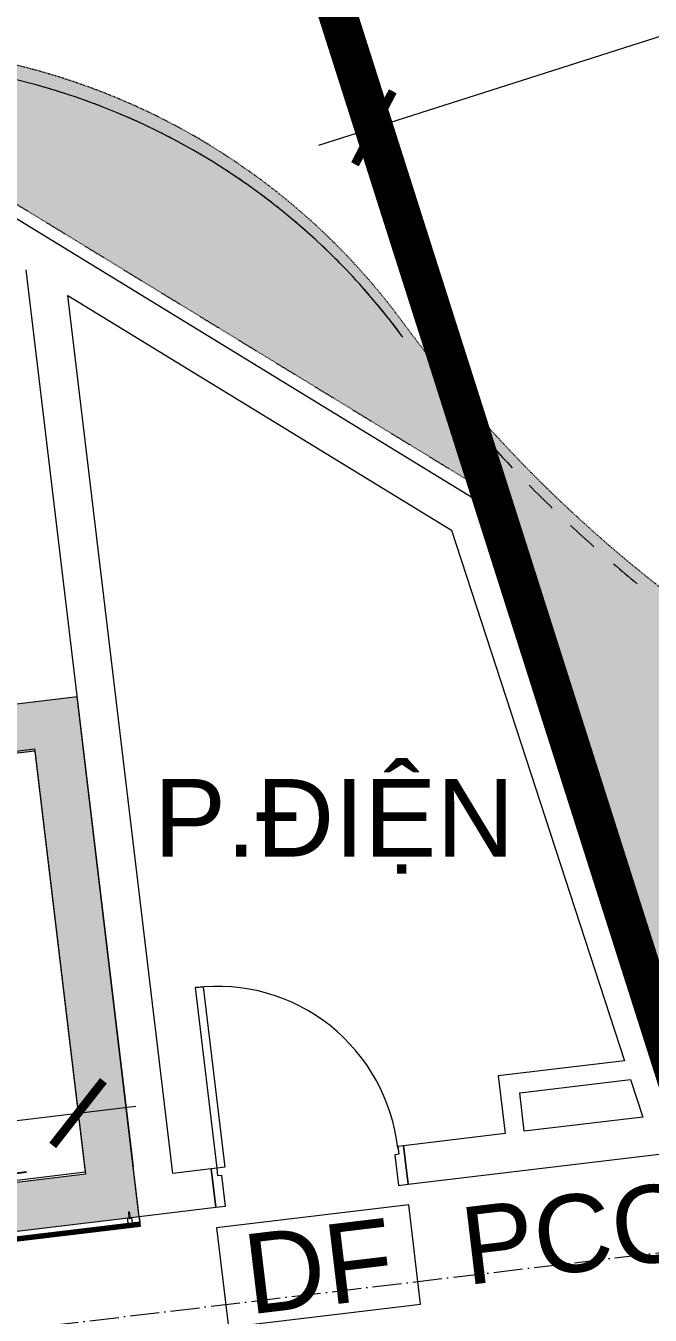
# Model space of a CAD drawing. Header units: millimetres. Extents: x -55734 to 116976, y -16290 to 119094.
# Drawn here: x 71294 to 74519, y 30909 to 37563 of the extents above; entities that cross this region are included whole.
import ezdxf
from ezdxf.enums import TextEntityAlignment as Align
from ezdxf.xclip import XClip

# ---------------------------------------------------------------- set-up
doc = ezdxf.new("R2010")
doc.units = ezdxf.units.MM
doc.header["$XCLIPFRAME"] = 0
for name, pattern in [('gf$0$Dash', [6, 3, -3]), ('Grid Line', [4.2, 3, -0.6, 0, -0.6]), ('HIDDEN2', [4.7624999999999975, 3.174999999999999, -1.587499999999999])]:
    doc.linetypes.add(name, pattern=pattern)
doc.layers.get('Defpoints').update_dxf_attribs({"color": 230})
for name, color, linetype, lineweight in [('@ color hatch', 7, 'Continuous', 13), ('A-FLOR-PATT', 8, 'Continuous', 9), ('CHU', 181, 'Continuous', 5), ('Core - tb$0$A.Wall', 2, 'Continuous', 25), ('CUA', 31, 'Continuous', 9), ('DIM', 1, 'Continuous', 5), ('GRA', 211, 'Continuous', 9), ('HATCH', 9, 'Continuous', 9), ('LAT-GACH', 140, 'Continuous', 13), ('NET THAY 2', 55, 'Continuous', 5), ('NET-CAT', 3, 'Continuous', 15), ('NET-THAY', 2, 'Continuous', 9), ('TRUC', 225, 'Continuous', 5), ('Y-GHI CHU PCCC$0$Z-CT1-GHI CHU TT$0$KI-HIEU', 6, 'Continuous', 13)]:
    doc.layers.add(name, color=color, linetype=linetype, lineweight=lineweight)
doc.layers.add('CGXD', color=5, linetype='HIDDEN2')
doc.layers.add('Core - tb$0$CT3 MBT 11-31$0$Nqh-ME-01', color=8, linetype='Continuous')
doc.styles.add('Arial_3', font='arial_1.ttf', dxfattribs={"height": 400})
doc.styles.add('TA1', font='arial_1.ttf')
doc.styles.add('Y-GHI CHU PCCC$0$Arial', font='arial_1.ttf')
doc.dimstyles.new('D_200_KTx2', dxfattribs={"dimtxt": 400, "dimasz": 300, "dimexe": 300, "dimexo": 300, "dimgap": 160, "dimtad": 1, "dimdec": 0, "dimzin": 9, "dimtxsty": 'TA1', "dimblk": 'ARCHTICK', "dimcen": 1, "dimdle": 300, "dimclrd": 256, "dimclre": 256, "dimclrt": 7, "dimadec": 0, "dimazin": 0, "dimtfac": 1, "dimtdec": 0, "dimtix": 1, "dimtmove": 1, "dimatfit": 3, "dimldrblk": 'ARCHTICK', "dimfxl": 1, "dimtolj": 1, "dimtzin": 0, "dimlwd": -1, "dimlwe": -1, "dimarcsym": 0})
pattern_1 = [(0, (418126.4419776538, 155406.2986128015), (75, 75), [37.5, -112.5]), (90, (418145.1919776538, 155387.5486128015), (-74.99999999999999, 75), [37.5, -112.5])]

# ---------------------------------------------------------------- blocks, each defined once
blk = doc.blocks.new('CUA 1 CANH MO - 2 - Type 1000-1152411-MẶT BẰNG TẦNG 1')
at = {"layer": 'CUA'}
for p, q in [((-367.5493444547588, 1040.254532524624), (-327.5493444547587, 1040.254532524624)), ((-367.5493444547604, 102.2545325246244), (-367.5493444547588, 1040.254532524624)), ((-327.5493444547587, 1040.254532524624), (-327.5493444547604, 102.2545325246243)), ((-327.5493444547604, 102.2545325246243), (-367.5493444547604, 102.2545325246244))]:
    blk.add_line(p, q, dxfattribs=at)
at = {"layer": 'CUA', "lineweight": 5}
for p, q in [((-368.5493444547591, 102.2545325236374), (-398.5493444547624, 102.2545325236376)), ((-398.5493444547624, 102.2545325236376), (-398.5493444547614, -97.74546747635969)), ((-368.5493444547594, 61.25453252363736), (-368.5493444547591, 102.2545325236374)), ((601.4506555452392, 102.254532523631), (571.4506555452404, 102.2545325236312)), ((571.4506555452404, 102.2545325236312), (571.4506555452401, 61.25453252363121)), ((601.4506555452381, -97.74546747636622), (601.4506555452392, 102.254532523631)), ((-348.5493444547597, 61.25453252363722), (-368.5493444547594, 61.25453252363736)), ((-348.5493444547608, -97.74546747635999), (-348.5493444547597, 61.25453252363722)), ((571.4506555452401, 61.25453252363121), (551.4506555452402, 61.25453252363134)), ((551.4506555452402, 61.25453252363134), (551.4506555452392, -97.74546747636589)), ((-398.5493444547614, -97.74546747635968), (-348.5493444547608, -97.74546747635999)), ((551.4506555452392, -97.7454674763659), (601.4506555452381, -97.74546747636622))]:
    blk.add_line(p, q, dxfattribs=at)
blk.add_arc((-367.5493444547607, 102.2545325246248), 937.9999999999995, 359.4999999999998, 89.99999999999993, dxfattribs=at)
blk = doc.blocks.new('Core - tb$0$CT3 MBT 11-31$0$tm')
at = {"layer": 'Core - tb$0$CT3 MBT 11-31$0$Nqh-ME-01'}
for p, q in [((-130.0000000000018, -1884.501825770196), (-130.0001636366378, -114.9995883382508)), ((-129.9999999995362, -459.0012257702838), (-129.9999999995362, -150.0733999997028)), ((-269.9999999999982, -1750.51420073567), (-270.0000000000018, -281.4443999999785)), ((-129.9999999995362, -468.678033770826), (-130.0000000000018, -378.0671167697947)), ((853.9999999999982, -537.5017757702808), (854.0000000000018, -1662.502275770363)), ((853.9999999999982, -537.5017757702808), (891.5000000004638, -537.5017757702808)), ((891.5000000004638, -537.5017757702808), (891.5000000000018, -1662.502275770363)), ((939.0000000004638, -537.5017757702808), (939.0000000004675, -1662.502275771294)), ((939.0000000004638, -537.5017757702808), (976.4999999999982, -537.5017757702808)), ((976.4999999999982, -537.5017757702808), (976.5000000000018, -1662.502275770363)), ((-1085.000000000002, -1125.002025770787), (1073.245266988406, -1125.002025769856)), ((854.0000000000018, -1662.502275770363), (891.5000000000018, -1662.502275770363)), ((939.0000000004675, -1662.502275771294), (976.5000000000018, -1662.502275770363)), ((-264.6149432030525, -2018.535669983197), (-728.3645859956723, -1777.122870393861)), ((-129.9999999995362, -1817.929318770599), (-129.9999999999982, -1730.59358577041)), ((-130, -2125.002025770787), (-129.9999999990669, -1730.653425770644)), ((-500.0000579999778, -1981.283436586913), (-500.0000580009091, -1809.746850323696)), ((-855.405599999709, -1896.002025770787), (-951.744711672889, -1896.002025770787)), ((-895.5029750000704, -1896.002025770787), (-818.2873750003073, -1896.002025769856)), ((-347.8310000002402, -1896.002025770787), (-661.9596220506373, -1896.002025770787)), ((-292.1093999994937, -1896.002025770787), (-144.2578000007215, -1896.002025770787)), ((-204.4970249994676, -1896.002025770787), (-281.7126250006277, -1896.002025769856)), ((957.4999999999982, -2055.230865471829), (957.4999999999982, -2125.002025770787))]:
    blk.add_line(p, q, dxfattribs=at)
for points in [[(-260, -114.9997999999323), (-259.9999999995362, -390.0020257707874)], [(-1.818989403545856e-12, -390.0020257707874), (0, -114.9997999999323)], [(900, -114.9997999999323), (800.0000000004657, -114.9997999999323)], [(799.9999999999982, -494.0020257707874), (800.0000000004657, -114.9997999999323)], [(845, -114.999799999001), (844.9999999999982, -2055.230865471829)], [(900, -114.9997999999323), (899.9999999999982, -2055.230865471829)], [(929.9999999999982, -2055.230865471829), (930, -114.9997999999323)], [(930, -114.9997999999323), (985, -114.9997999999323)], [(984.9999999999982, -2055.230865471829), (985, -114.9997999999323)], [(-259.9999999995362, -390.0020257707874), (-229.9999999990705, -390.0020257707874)], [(-30.00000000000182, -390.0020257707874), (-229.9999999990705, -390.0020257707874)], [(-167.5000000000018, -393.0020257707874), (-92.50000000000182, -393.0020257707874)], [(-167.5000000000018, -399.0616725709478), (-167.5000000000018, -393.0020257707874)], [(-92.50000000000182, -399.0616725709478), (-92.50000000000182, -393.0020257707874)], [(-30.00000000000182, -390.0020257707874), (-1.818989403545856e-12, -390.0020257707874)], [(-166.561422000641, -400.0597843703072), (-134.9385776994768, -402.0058055713962)], [(-135.0000000000018, -426.0020257707874), (-134.9999999995362, -455.0020257707874)], [(-134.9999999995362, -455.0020257707874), (-124.9999999995362, -455.0020257707874)], [(-134.0000000000018, -424.2699747698571), (-134.0000000000018, -403.0039177702929)], [(-125.9999999995362, -424.0020257707874), (-126.0000000000018, -403.0039177702929)], [(-125.0614223000612, -402.0058055704649), (-93.438578000294, -400.0597843703072)], [(-125.0000000000018, -425.7340767707865), (-124.9999999995362, -455.0020257707874)], [(-970.0000000000018, -494.0020257707874), (799.9999999999982, -494.0020257707874)], [(-969.9999999999982, -1706.002025770787), (-970.0000000000018, -494.0020257707874)], [(-939.9999999999982, -1675.002025769856), (-940.0000000000018, -525.0020257707874)], [(-940.0000000000018, -525.0020257707874), (760.0000000004638, -525.0020257707874)], [(-310.0000000000018, -525.0020257707874), (-230.0000000000018, -525.0020257707874)], [(-309.9999999999982, -845.0020257707874), (-310.0000000000018, -525.0020257707874)], [(-230.0000000000018, -525.0020257707874), (-229.9999999999982, -845.0020257707874)], [(760.0000000000018, -675.0020257698561), (760.0000000004638, -525.0020257707874)], [(845.0000000000018, -675.0020257707874), (760.0000000000018, -675.0020257698561)], [(-229.9999999999982, -845.0020257707874), (-309.9999999999982, -845.0020257707874)], [(-230.0000000000018, -1355.002025770787), (-310.0000000000018, -1355.002025770787)], [(-310.0000000000018, -1355.002025770787), (-309.9999999999982, -1675.002025770787)], [(-229.9999999999982, -1675.002025770787), (-230.0000000000018, -1355.002025770787)], [(845.0000000000018, -1525.002025770787), (760.0000000000018, -1525.002025770787)], [(760.0000000000018, -1525.002025770787), (760.0000000000018, -1675.002025770787)], [(800.0000000004675, -1706.002025770787), (-969.9999999999982, -1706.002025770787)], [(760.0000000000018, -1675.002025770787), (-939.9999999999982, -1675.002025769856)], [(-309.9999999999982, -1675.002025770787), (-229.9999999999982, -1675.002025770787)], [(800.0000000004675, -1706.002025770787), (799.9999999999982, -2055.230865471829)], [(-800.0000000000018, -2006.002025770787), (-799.9999999999982, -1786.002025770787)], [(-799.9999999999982, -1786.002025770787), (-300.0000000000018, -1786.002025770787)], [(-622.990127076393, -1785.754855033774), (-660.8535140668992, -1858.489708422516)], [(-339.1467382004503, -1933.514359528963), (-622.990127076393, -1785.754855033774)], [(-300.0000000000018, -1786.002025770787), (-300.0000000000018, -2006.002025770787)], [(-173.5802440000716, -1799.027982470412), (-135.6697565000522, -1795.976068771277)], [(-137.9399999994803, -1777.40202577116), (-137.9399999994766, -1745.002025770787)], [(-137.9399999994766, -1745.002025770787), (-122.0600000000541, -1745.002025770787)], [(-136.9399999999459, -1778.402025770229), (-135.7500000000018, -1778.402025770229)], [(-134.7499999995362, -1794.979293770921), (-134.7500000000018, -1779.402025770229)], [(-125.2500000000018, -1794.979293770921), (-125.2500000000018, -1779.402025770229)], [(-86.41975599946636, -1799.027982470412), (-124.3302434999514, -1795.976068770346)], [(-124.2500000000018, -1778.402025770229), (-123.059999999592, -1778.40202577116)], [(-122.059999999592, -1777.40202577116), (-122.0600000000541, -1745.002025770787)], [(-963.0000000000018, -2125.002025770787), (-963.0000000000018, -1816.002025770787)], [(-963.0000000000018, -1816.002025770787), (-888.0000000000018, -1816.002025770787)], [(-888.0000000000018, -2125.002025770787), (-888.0000000000018, -1816.002025770787)], [(-885.0000000000018, -1888.002025770787), (-885.0000000000018, -1852.502025770787)], [(-881.8000000007469, -1852.502025769856), (-885.0000000000018, -1852.502025770787)], [(-881.8000000007469, -1852.502025769856), (-881.8000000007469, -1887.80202576967)], [(-660.8535140668992, -1858.489708422516), (-377.0099279340375, -2006.249245927502)], [(-218.2000000001881, -1852.502025770787), (-218.2000000001881, -1887.802025770601)], [(-218.2000000001881, -1852.502025770787), (-215.0000000000018, -1852.502025770787)], [(-215.0000000000018, -1888.002025770787), (-215.0000000000018, -1852.502025770787)], [(-212, -2097.002025770787), (-212.0000000000018, -1820.002025769856)], [(-212.0000000000018, -1820.002025769856), (-149.0000000000018, -1820.002025770787)], [(-206, -2097.002025770787), (-206.0000000000018, -1820.002025770787)], [(-200.0000000000018, -1810.002025770787), (-60.00000000000182, -1810.002025769856)], [(-200.0000000000018, -1820.002025770787), (-200.0000000000018, -1810.002025770787)], [(-174.4999999990705, -1807.002025770787), (-174.5000000000018, -1800.024757770654)], [(-174.4999999990705, -1807.002025770787), (-85.50000000000182, -1807.002025770787)], [(-148.9999999995343, -2097.002025770787), (-149.0000000000018, -1820.002025770787)], [(-149.0000000000018, -1853.002025770787), (-90.14659999963078, -1853.002025770787)], [(-109.1991874473188, -1820.002025770787), (-36.45300418464649, -1820.002025770787)], [(-109.1991874473188, -1820.002025770787), (50.72693640179932, -2097.002025770787)], [(-85.50000000000182, -1807.002025770787), (-85.50000000000182, -1800.024757770654)], [(-60.00000000000182, -1820.002025770787), (-60.00000000000182, -1810.002025769856)], [(-43.38120418414655, -1820.002025770787), (116.5446878662333, -2097.002025770787)], [(-36.45300418464649, -1820.002025770787), (123.4728878671303, -2097.002025770787)], [(-885.0000000000018, -1939.502025769856), (-885.0000000000018, -1904.002025770787)], [(-882.0000000000018, -1891.002025770787), (-831.2000000001881, -1891.002025770787)], [(-882.0000000000018, -1901.002025770787), (-831.2000000001881, -1901.002025770787)], [(-881.8000000007469, -1887.80202576967), (-831.1999999997224, -1887.802025770601)], [(-831.2000000001881, -1904.202025770974), (-881.7999999998156, -1904.202025770974)], [(-881.7999999998156, -1904.202025770974), (-881.8000000002812, -1939.502025770787)], [(-828.2000000001881, -1898.002025770787), (-828.2000000001881, -1894.002025769856)], [(-825.0000000000018, -1894.002025770787), (-825.0000000000018, -1898.002025770787)], [(-275.0000000000018, -1894.002025770787), (-275.0000000000018, -1898.002025770787)], [(-271.7999999998156, -1898.002025770787), (-271.7999999998156, -1894.002025770787)], [(-218.2000000001881, -1887.802025770601), (-268.7999999998156, -1887.802025770601)], [(-218.0000000000018, -1891.002025770787), (-268.8000000002812, -1891.002025770787)], [(-218.0000000000018, -1901.002025770787), (-268.7999999998156, -1901.002025770787)], [(-268.7999999998156, -1904.202025770042), (-218.2000000001881, -1904.202025770042)], [(-218.2000000001881, -1904.202025770042), (-218.2000000001881, -1939.502025769856)], [(-215.0000000000018, -1939.502025770787), (-215.0000000000018, -1904.002025770787)], [(-881.8000000002812, -1939.502025770787), (-885.0000000000018, -1939.502025769856)], [(-377.0099279340375, -2006.249245927502), (-339.1467382004503, -1933.514359528963)], [(-218.2000000001881, -1939.502025769856), (-215.0000000000018, -1939.502025770787)], [(-300.0000000000018, -2006.002025770787), (-800.0000000000018, -2006.002025770787)], [(-222, -2125.002025770787), (-222.0000000000018, -2032.002025770787)], [(-222.0000000000018, -2032.002025770787), (-212.0000000000018, -2032.002025770787)], [(13.19914560671714, -2032.002025770787), (-149.0000000000018, -2032.002025770787)], [(143.0060671083611, -2032.002025770787), (85.94515146454614, -2032.002025770787)], [(143.0060671092942, -2125.002025770787), (143.0060671083611, -2032.002025770787)], [(899.9999999999982, -2055.230865471829), (799.9999999999982, -2055.230865471829)], [(929.9999999999982, -2055.230865471829), (984.9999999999982, -2055.230865471829)], [(-148.9999999995343, -2097.002025770787), (-212, -2097.002025770787)], [(50.72693640179932, -2097.002025770787), (123.4728878671303, -2097.002025770787)]]:
    blk.add_lwpolyline(points, dxfattribs=at)
for points in [[(-167.5000000000018, -399.0616725709478, 0.39632451), (-166.561422000641, -400.0597843703072)], [(-93.438578000294, -400.0597843703072, 0.39632451), (-92.50000000000182, -399.0616725709478)], [(-134.5000000000018, -425.1360007699768, 0.26794919), (-135.0000000000018, -426.0020257707874)], [(-134.0000000000018, -403.0039177702929, 0.39632451), (-134.9385776994768, -402.0058055713962)], [(-134.5000000000018, -425.1360007699768, 0.26794919), (-134.0000000000018, -424.2699747698571)], [(-125.0614223000612, -402.0058055704649, 0.39632451), (-126.0000000000018, -403.0039177702929)], [(-125.9999999995362, -424.0020257707874, 0.26794919), (-125.5000000000018, -424.8680507697354)], [(-125.0000000000018, -425.7340767707865, 0.26794919), (-125.5000000000018, -424.8680507697354)], [(-137.9399999994803, -1777.40202577116, 0.41421356), (-136.9399999999459, -1778.402025770229)], [(-134.7500000000018, -1779.402025770229, 0.41421356), (-135.7500000000018, -1778.402025770229)], [(-135.6697565000522, -1795.976068771277, 0.39087647), (-134.7499999995362, -1794.979293770921)], [(-124.2500000000018, -1778.402025770229, 0.41421356), (-125.2500000000018, -1779.402025770229)], [(-125.2500000000018, -1794.979293770921, 0.39087647), (-124.3302434999514, -1795.976068770346)], [(-123.059999999592, -1778.40202577116, 0.41421356), (-122.059999999592, -1777.40202577116)], [(-173.5802440000716, -1799.027982470412, 0.39087647), (-174.5000000000018, -1800.024757770654)], [(-85.50000000000182, -1800.024757770654, 0.39087647), (-86.41975599946636, -1799.027982470412)], [(-885.0000000000018, -1888.002025770787, 0.41421356), (-882.0000000000018, -1891.002025770787)], [(-882.0000000000018, -1901.002025770787, 0.41421356), (-885.0000000000018, -1904.002025770787)], [(-825.0000000000018, -1894.002025770787, 0.41421356), (-831.1999999997224, -1887.802025770601)], [(-828.2000000001881, -1894.002025769856, 0.41421356), (-831.2000000001881, -1891.002025770787)], [(-831.2000000001881, -1901.002025770787, 0.41421356), (-828.2000000001881, -1898.002025770787)], [(-831.2000000001881, -1904.202025770974, 0.41421356), (-825.0000000000018, -1898.002025770787)], [(-275.0000000000018, -1894.002025770787, -0.41421356), (-268.7999999998156, -1887.802025770601)], [(-268.7999999998156, -1904.202025770042, -0.41421356), (-275.0000000000018, -1898.002025770787)], [(-271.7999999998156, -1894.002025770787, -0.41421356), (-268.8000000002812, -1891.002025770787)], [(-268.7999999998156, -1901.002025770787, -0.41421356), (-271.7999999998156, -1898.002025770787)], [(-215.0000000000018, -1888.002025770787, -0.41421356), (-218.0000000000018, -1891.002025770787)], [(-218.0000000000018, -1901.002025770787, -0.41421356), (-215.0000000000018, -1904.002025770787)]]:
    blk.add_lwpolyline(points, format="xyb", dxfattribs=at)
for centre, radius in [((-130.0000000000018, -1125.002025770787), 60), ((-500.0000000000018, -1896.002025770787), 40)]:
    blk.add_circle(centre, radius, dxfattribs=at)
blk = doc.blocks.new('A$C1F5A74C7')
at = {"color": 0, "lineweight": 5}
for p, q in [((-8.78085756994551e-07, 10.12188188055916), (-8.78085756994551e-07, 12.12188188055916)), ((-8.78085756994551e-07, 10.12188188055916), (20.99999912191424, 10.12188188055916)), ((3.251097121914199, 7.778227880558916), (3.251097121914199, 10.12188188055916)), ((3.251097121914199, 5.36281488055829), (3.251097121914199, 6.559382880559497)), ((7.740097121914232, 4.630408880559116), (5.181067121914339, 4.630408880559116)), ((5.499999121914243, 90.73513088055915), (10.49999912191424, 93.62188188055916)), ((5.499999121914243, 90.73513088055915), (5.499999121914243, 28.62188188055916)), ((5.499999121914243, 90.73513088055915), (15.49999912191424, 90.73513088055915)), ((5.999999121914243, 78.12188188055916), (5.499999121914243, 74.62188188055916)), ((5.499999121914243, 74.62188188055916), (8.499999121914243, 74.62188188055916)), ((5.999999121914243, 71.62188188055916), (5.499999121914243, 68.62188188055916)), ((5.499999121914243, 68.62188188055916), (8.499999121914243, 68.62188188055916)), ((5.999999121914243, 65.62188188055916), (5.499999121914243, 62.62188188055916)), ((5.499999121914243, 62.62188188055916), (8.499999121914243, 62.62188188055916)), ((5.999999121914243, 59.62188188055916), (5.499999121914243, 56.62188188055916)), ((5.499999121914243, 56.62188188055916), (8.499999121914243, 56.62188188055916)), ((5.999999121914243, 53.62188188055916), (5.499999121914243, 50.62188188055916)), ((5.499999121914243, 50.62188188055916), (8.499999121914243, 50.62188188055916)), ((5.499999121914243, 48.62188188055916), (8.499999121914243, 48.62188188055916)), ((5.499999121914243, 10.12188188055916), (5.499999121914243, 28.62188188055916)), ((7.249999121914243, 80.12188188055916), (5.999999121914243, 78.12188188055916)), ((5.999999121914243, 78.12188188055916), (9.899999121914334, 78.12188188055916)), ((8.499999121914243, 72.62188188055916), (5.999999121914243, 71.62188188055916)), ((8.499999121914243, 66.62188188055916), (5.999999121914243, 65.62188188055916)), ((8.499999121914243, 60.62188188055916), (5.999999121914243, 59.62188188055916)), ((8.499999121914243, 54.62188188055916), (5.999999121914243, 53.62188188055916)), ((6.839615121914449, 80.79314988055921), (10.29303412191439, 81.40208088055988)), ((6.875548121914335, 8.706871880558538), (6.875548121914335, 10.12188188055916)), ((6.875548121914335, 5.252121880559571), (6.875548121914335, 7.662147880559132)), ((6.911115121914236, 4.630408880559116), (6.947158121914299, 4.630408880559116)), ((6.999999121914243, 28.62188188055916), (6.999999121914243, 76.32636988055856)), ((6.999999121914243, 10.12188188055916), (6.999999121914243, 30.62188188055916)), ((8.042705121914196, 81.82924988055856), (7.249999121914243, 80.12188188055916)), ((7.249999121914243, 80.12188188055916), (9.899999121914334, 80.12188188055916)), ((7.799780121914182, 82.99330588056), (10.11240612191432, 83.40108488055921)), ((9.11295812191429, 84.13441088055879), (8.333332121914282, 82.45521588055999)), ((8.499999121914243, 72.62188188055916), (8.499999121914243, 74.62188188055916)), ((8.499999121914243, 68.62188188055916), (8.499999121914243, 66.62188188055916)), ((8.499999121914243, 60.62188188055916), (8.499999121914243, 62.62188188055916)), ((8.499999121914243, 56.62188188055916), (8.499999121914243, 54.62188188055916)), ((8.499999121914243, 50.62188188055916), (8.499999121914243, 48.62188188055916)), ((10.47934012191445, 4.630408880559116), (8.677206121914423, 4.630408880559116)), ((8.868941121914304, 85.21268188055728), (12.05552912191433, 85.77456288055873)), ((10.49999912191424, 87.12188188055916), (9.41666512191432, 84.78854888055866)), ((9.899999121914334, 41.12188188055916), (9.899999121914334, 80.12188188055916)), ((9.899999121914334, 78.12188188055916), (14.99999912191424, 78.12188188055916)), ((9.899999121914334, 41.12188188055916), (11.09999912191438, 41.12188188055916)), ((10.49999912191424, 99.29271688055996), (10.49999912191424, 10.84814288056077)), ((10.49999912191424, 93.62188188055916), (15.49999912191424, 90.73513088055915)), ((10.49999912191424, 87.12188188055916), (11.58333212191428, 84.78854888055866)), ((10.49999912191424, 12.84814288056077), (10.49999912191424, -1.194403012050316e-07)), ((12.29089912191444, 4.630408880559116), (10.49999912191424, 4.630408880559116)), ((10.80005012191441, 81.49148188055733), (13.93024412191426, 82.04341888055933)), ((10.81236212191425, 83.52450588055763), (13.15327212191437, 83.93727088056039)), ((11.09999912191438, 41.12188188055916), (11.09999912191438, 80.12188188055916)), ((11.09999912191438, 80.12188188055916), (13.74999912191424, 80.12188188055916)), ((11.81236812191423, 84.29523988055917), (12.40270312191433, 83.02374988055817)), ((12.24543112191441, 4.630408880559116), (12.29089912191444, 4.630408880559116)), ((12.49999912191424, 72.62188188055916), (12.49999912191424, 74.62188188055916)), ((12.49999912191424, 74.62188188055916), (15.49999912191424, 74.62188188055916)), ((12.49999912191424, 72.62188188055916), (14.99999912191424, 71.62188188055916)), ((12.49999912191424, 68.62188188055916), (12.49999912191424, 66.62188188055916)), ((12.49999912191424, 68.62188188055916), (15.49999912191424, 68.62188188055916)), ((12.49999912191424, 66.62188188055916), (14.99999912191424, 65.62188188055916)), ((12.49999912191424, 60.62188188055916), (12.49999912191424, 62.62188188055916)), ((12.49999912191424, 62.62188188055916), (15.49999912191424, 62.62188188055916)), ((12.49999912191424, 60.62188188055916), (14.99999912191424, 59.62188188055916)), ((12.49999912191424, 56.62188188055916), (12.49999912191424, 54.62188188055916)), ((12.49999912191424, 56.62188188055916), (15.49999912191424, 56.62188188055916)), ((12.49999912191424, 54.62188188055916), (14.99999912191424, 53.62188188055916)), ((12.49999912191424, 48.62188188055916), (12.49999912191424, 50.62188188055916)), ((12.49999912191424, 50.62188188055916), (15.49999912191424, 50.62188188055916)), ((12.49999912191424, 48.62188188055916), (15.49999912191424, 48.62188188055916)), ((12.66666512191432, 82.45521588055999), (13.74999912191424, 80.12188188055916)), ((15.87269912191437, 4.630408880559116), (13.21858312191421, 4.630408880559116)), ((13.74999912191424, 80.12188188055916), (14.99999912191424, 78.12188188055916)), ((13.99999912191424, 28.62188188055916), (13.99999912191424, 76.40923288056001)), ((13.99999912191424, 10.12188188055916), (13.99999912191424, 30.62188188055916)), ((14.12445012191438, 8.764912880558768), (14.12445012191438, 10.12188188055916)), ((14.12445012191438, 5.252121880559571), (14.12445012191438, 7.720187880559024)), ((14.99999912191424, 78.12188188055916), (15.49999912191424, 74.62188188055916)), ((14.99999912191424, 71.62188188055916), (15.49999912191424, 68.62188188055916)), ((14.99999912191424, 65.62188188055916), (15.49999912191424, 62.62188188055916)), ((14.99999912191424, 59.62188188055916), (15.49999912191424, 56.62188188055916)), ((14.99999912191424, 53.62188188055916), (15.49999912191424, 50.62188188055916)), ((15.49999912191424, 90.73513088055915), (15.49999912191424, 28.62188188055916)), ((15.49999912191424, 10.12188188055916), (15.49999912191424, 28.62188188055916)), ((17.7489001219144, 10.12188188055916), (17.7489001219144, 7.662147880559132)), ((17.7489001219144, 6.559382880559497), (17.7489001219144, 5.36281488055829)), ((20.99999912191424, 10.12188188055916), (20.99999912191424, 12.12188188055916))]:
    blk.add_line(p, q, dxfattribs=at)
for centre, radius, start, end in [((5.127298121914237, 7.399523880558263), 2.769074, 227.3488500000472, 309.0524439999689), ((10.49999912191424, 15.50344788055736), 10.873188, 250.5291700000032, 255.5659030000016), ((10.49999912191424, 15.50344788055736), 10.873188, 263.5099529999952, 276.4907360000088), ((10.49999912191424, 15.50344788055736), 10.873188, 284.1671429999818, 289.4715180000152), ((15.87269912191437, 7.399130880558005), 2.768777, 230.8449999999629, 312.6565000000189)]:
    blk.add_arc(centre, radius, start, end, dxfattribs=at)
blk = doc.blocks.new('*U205')
for p, q in [((11.24262365070172, 0.0001143291592597961), (10.74478027608711, 0.0001143291592597961)), ((11.71709714678582, 0.0001143291592597961), (11.24262365070172, 0.0001143291592597961)), ((12.37608811364044, 0.0001143291592597961), (12.24428992031608, 0.0001143291592597961)), ((14.1421839047689, 0.0001143291592597961), (12.90328088717069, 0.0001143291592597961)), ((14.1421839047689, 2.899674583575688), (14.1421839047689, 3.954060130403377)), ((14.1421839047689, 2.425201087258756), (14.1421839047689, 2.899674583575688)), ((14.1421839047689, 1.766210120753385), (14.1421839047689, 1.898008313961327)), ((14.1421839047689, 0.0001143291592597961), (14.1421839047689, 1.239017347223125)), ((14.1421839047689, 0.0001143291592597961), (14.1421839047689, -1.238788688206114)), ((14.1421839047689, 0.0001143291592597961), (15.38108692248352, 0.0001143291592597961)), ((15.90827969601378, 0.0001143291592597961), (16.04007788933814, 0.0001143291592597961)), ((16.56727066275198, 0.0001143291592597961), (17.0417441589525, 0.0001143291592597961)), ((17.0417441589525, 0.0001143291592597961), (18.09612970601302, 0.0001143291592597961)), ((47.6674164859578, 10.00000651367009), (47.66742283012719, -9.999888485763222)), ((14.1421839047689, -1.765981461969204), (14.1421839047689, -1.897779655177146)), ((14.1421839047689, -2.424972428707406), (14.1421839047689, -2.899445924791507)), ((14.1421839047689, -2.899445924791507), (14.1421839047689, -3.953831471852027))]:
    blk.add_line(p, q)
blk.add_lwpolyline([(50, 10), (9.461799445212819, 10.00010682689026, 0.4142146607061734), (7.461791945854202, 8.000106827355921), (7.461791945737787, -7.999885668978095, 0.4142135623740422), (9.461791945272125, -9.999885668512434), (49.96941077674274, -9.999888485763222)], format="xyb")
for radius in [2.899560254191641, 0.7117102442106753]:
    blk.add_circle((14.14218390488531, 0.0001143291592597961), radius)
at = {"extrusion": (0, 0, -1), "xscale": 0.3999999999068677, "yscale": 0.3999999999068677, "zscale": -0.4, "rotation": 90.00000000000001}
blk.add_blockref('A$C1F5A74C7', (-42.81866779481061, -4.19988828105852), dxfattribs=at)
blk = doc.blocks.new('A$C480F4123')
at = {"layer": 'GRA', "transparency": 33554687}
h = blk.add_hatch(dxfattribs=at)
h.set_pattern_fill('ANSI37', color=159, scale=50, angle=652.0857679622969, style=0)
h.set_pattern_definition([(337.085767962297, (32703.62035011905, 181513.4022179315), (2.433454730168679, 5.756804502171294), []), (67.08576796229701, (32703.62035011905, 181513.4022179315), (-5.756804502171294, 2.433454730168679), [])])
h.paths.add_polyline_path([(70393.44883008099, 30933.73370249108), (70314.06994895775, 31176.0124535852), (70334.32125622424, 31178.43826355294), (70407.34982685753, 30955.54181254652)])
h = blk.add_hatch(dxfattribs=at)
h.set_pattern_fill('ANSI37', color=159, scale=50, angle=652.0857679622969, style=0)
h.set_pattern_definition([(337.085767962297, (32902.20075574892, 181537.1892417041), (2.433454730168679, 5.756804502171294), []), (67.08576796229701, (32902.20075574892, 181537.1892417041), (-5.756804502171294, 2.433454730168679), [])])
h.paths.add_polyline_path([(69499.83700474752, 30826.69209551417), (69519.74832643912, 31080.86435849461), (69499.49701917265, 31078.43854852688), (69481.17860321641, 30844.60006658505)])
h = blk.add_hatch(dxfattribs=at)
h.set_pattern_fill('ANSI37', color=159, scale=50, angle=276.8306492592397, style=0)
h.set_pattern_definition([(321.8306492592397, (33216.61712679605, 304596.5164909844), (3.862424550550176, 4.913672413918867), []), (51.83064925923966, (33216.61712679605, 304596.5164909844), (-4.913672413918867, 3.862424550550176), [])])
h.paths.add_polyline_path([(70393.44883008099, 30933.73370249108), (71485.63885107268, 31064.56206851847), (71479.69209512937, 31114.20716992705), (71483.26014869538, 31084.42010908163), (70407.34982685755, 30955.54181254652)])
h = blk.add_hatch(dxfattribs=at)
h.set_pattern_fill('ANSI37', color=159, scale=50, angle=652.0857679622969, style=0)
h.set_pattern_definition([(337.085767962297, (30529.16269850176, 181252.9340428996), (2.433454730168679, 5.756804502171294), []), (67.08576796229701, (30529.16269850176, 181252.9340428996), (-5.756804502171294, 2.433454730168679), [])])
h.paths.add_polyline_path([(68218.99117846371, 30673.26552745921), (68139.61229734047, 30915.54427855333), (68159.86360460696, 30917.97008852107), (68232.89217524025, 30695.07363751465)])
h = blk.add_hatch(dxfattribs=at)
h.set_pattern_fill('ANSI37', color=159, scale=50, angle=652.0857679622969, style=0)
h.set_pattern_definition([(337.085767962297, (30727.74310413164, 181276.7210666723), (2.433454730168679, 5.756804502171294), []), (67.08576796229701, (30727.74310413164, 181276.7210666723), (-5.756804502171294, 2.433454730168679), [])])
h.paths.add_polyline_path([(67325.37935313024, 30566.2239204823), (67345.29067482184, 30820.39618346274), (67325.03936755536, 30817.97037349501), (67306.72095159913, 30584.13189155318)])
h = blk.add_hatch(dxfattribs=at)
h.set_pattern_fill('ANSI37', color=159, scale=50, angle=276.8306492592397, style=0)
h.set_pattern_definition([(321.8306492592397, (31042.15947517877, 304336.0483159525), (3.862424550550176, 4.913672413918867), []), (51.83064925923966, (31042.15947517877, 304336.0483159525), (-4.913672413918867, 3.862424550550176), [])])
h.paths.add_polyline_path([(68218.99117846371, 30673.26552745921), (69499.83700474752, 30826.69209551417), (69481.1786032164, 30844.60006658506), (68232.89217524027, 30695.07363751465)])
h = blk.add_hatch(dxfattribs=at)
h.set_pattern_fill('ANSI37', color=159, scale=50, angle=276.8306492592397, style=0)
h.set_pattern_definition([(321.8306492592397, (31240.73988080864, 304359.8353397252), (3.862424550550176, 4.913672413918867), []), (51.83064925923966, (31240.73988080864, 304359.8353397252), (-4.913672413918867, 3.862424550550176), [])])
h.paths.add_polyline_path([(67325.37935313024, 30566.2239204823), (66223.25810188666, 30434.20593854417), (66217.31134594347, 30483.85103995187), (66220.87939950937, 30454.06397910734), (67306.72095159911, 30584.13189155317)])
at = {"layer": 'NET-CAT'}
h = blk.add_hatch(color=256, dxfattribs=at)
h.dxf.hatch_style = 1
h.paths.add_polyline_path([(71158.56727419863, 33795.04264592742), (65896.18652501273, 33164.68651595226), (66217.31134594347, 30483.85103995186), (67269.78749577966, 30609.92226594678), (67240.05371606385, 30858.14777298385), (66435.80307326475, 30761.81032670474), (66174.14581176561, 32946.19478863099), (70940.07554687737, 33517.08335917453), (71201.73280837649, 31332.69889724829), (70407.4133958293, 31237.55106687991), (70437.1471755451, 30989.32555984284), (71479.69209512937, 31114.20716992705)])
h.paths.add_polyline_path([(69414.511367681, 31118.61594801667), (68232.95574421214, 30977.08289184709), (68262.68952392795, 30728.85738481002), (69444.24514739681, 30870.39044097959)], flags=17)
at = {"layer": 'Core - tb$0$A.Wall', "ltscale": 0.5}
blk.add_lwpolyline([(68908.12912335395, 31057.9587726742), (68729.40675828725, 31036.55045127883), (68467.74949678814, 33220.93491320507), (68646.47186185484, 33242.34323460044)], close=True, dxfattribs=at)
at = {"layer": 'GRA'}
for points in [[(70393.44883008099, 30933.73370249108), (70314.06994895775, 31176.0124535852), (70334.32125622424, 31178.43826355294), (70407.34982685753, 30955.54181254652)], [(69499.83700474752, 30826.69209551417), (69519.74832643912, 31080.86435849461), (69499.49701917265, 31078.43854852688), (69481.17860321641, 30844.60006658505)], [(70393.44883008099, 30933.73370249108), (71485.63885107268, 31064.56206851847), (71479.69209512937, 31114.20716992705), (71483.26014869538, 31084.42010908163), (70407.34982685755, 30955.54181254652)], [(68218.99117846371, 30673.26552745921), (68139.61229734047, 30915.54427855333), (68159.86360460696, 30917.97008852107), (68232.89217524025, 30695.07363751465)], [(67325.37935313024, 30566.2239204823), (67345.29067482184, 30820.39618346274), (67325.03936755536, 30817.97037349501), (67306.72095159913, 30584.13189155318)], [(68218.99117846371, 30673.26552745921), (69499.83700474752, 30826.69209551417), (69481.1786032164, 30844.60006658506), (68232.89217524027, 30695.07363751465)], [(67325.37935313024, 30566.2239204823), (66223.25810188666, 30434.20593854417), (66217.31134594347, 30483.85103995187), (66220.87939950937, 30454.06397910734), (67306.72095159911, 30584.13189155317)]]:
    blk.add_lwpolyline(points, close=True, dxfattribs=at)
at = {"layer": 'HATCH'}
for p, q in [((69414.511367681, 31118.61594801668), (70407.4133958293, 31237.55106687993)), ((70407.41339582943, 31237.55106687896), (69414.51136768113, 31118.61594801572)), ((68232.95574421214, 30977.08289184709), (67240.05371606385, 30858.14777298385)), ((70437.1471755451, 30989.32555984284), (69444.24514739681, 30870.39044097961)), ((69444.24514739694, 30870.39044097865), (70437.14717554524, 30989.32555984189)), ((67269.78749577966, 30609.92226594678), (68262.68952392795, 30728.85738481002))]:
    blk.add_line(p, q, dxfattribs=at)
at = {"layer": 'LAT-GACH'}
for p, q in [((69414.51136768113, 31118.61594801572), (70407.41339582941, 31237.55106687896)), ((67240.05371606385, 30858.14777298385), (68232.95574421213, 30977.08289184709)), ((70377.57305385631, 30982.18945271008), (69503.81926908587, 30877.52654811044)), ((68203.11540223903, 30721.72127767821), (67329.36161746859, 30617.05837307857))]:
    blk.add_line(p, q, dxfattribs=at)
at = {"layer": 'NET-CAT'}
for p, q in [((71158.56727419863, 33795.04264592742), (65896.18652501273, 33164.68651595226)), ((71479.69209512937, 31114.20716992705), (71158.56727419863, 33795.04264592742)), ((66174.14581176561, 32946.19478863099), (70940.07554687737, 33517.08335917453)), ((70940.07554687737, 33517.08335917455), (71201.73280837649, 31332.69889724829)), ((65896.18652501273, 33164.68651595226), (66217.31134594347, 30483.85103995186)), ((66435.80307326475, 30761.81032670474), (66174.14581176561, 32946.19478863099)), ((71201.73280837649, 31332.69889724829), (70407.41339582931, 31237.55106687991)), ((70407.41339582941, 31237.55106687896), (70437.14717554522, 30989.32555984188)), ((70437.14717554524, 30989.32555984189), (70407.41339582943, 31237.55106687896)), ((69414.511367681, 31118.61594801667), (68232.95574421213, 30977.08289184709)), ((69414.51136768112, 31118.61594801572), (69444.24514739693, 30870.39044097865)), ((69444.24514739694, 30870.39044097865), (69414.51136768113, 31118.61594801572)), ((70437.1471755451, 30989.32555984284), (71479.69209512937, 31114.20716992705)), ((68262.68952392795, 30728.85738481002), (68232.95574421214, 30977.08289184709)), ((67240.05371606386, 30858.14777298385), (66435.80307326475, 30761.81032670474)), ((67269.78749577966, 30609.92226594678), (67240.05371606385, 30858.14777298385)), ((68262.68952392794, 30728.85738481002), (69444.24514739681, 30870.39044097959)), ((66217.31134594347, 30483.85103995186), (67269.78749577966, 30609.92226594678))]:
    blk.add_line(p, q, dxfattribs=at)
at = {"layer": 'Core - tb$0$CT3 MBT 11-31$0$Nqh-ME-01', "extrusion": (0, 0, -1), "zscale": -1, "rotation": 263.1693507407662}
for p in [(-68674.41577861836, 32042.14792649267), (-66499.95812700121, 31781.67975145986)]:
    blk.add_blockref('Core - tb$0$CT3 MBT 11-31$0$tm', p, dxfattribs=at)
at = {"layer": 'GRA', "xscale": -1, "rotation": 276.8306492592343}
for p in [(71435.99374966514, 31058.61531257633), (70492.73903289581, 30945.62721437753), (68318.28138127853, 30685.15903934566)]:
    blk.add_blockref('*U205', p, dxfattribs=at)
at = {"layer": 'GRA', "rotation": 96.83064925923432}
for p in [(69400.54680193309, 30814.79858362806), (69400.54680193291, 30814.79858362801), (67226.0891503158, 30554.33040859619), (67226.08915031563, 30554.33040859614), (66272.90320329404, 30440.15269448751), (66272.90320329425, 30440.15269448757)]:
    blk.add_blockref('*U205', p, dxfattribs=at)
blk = doc.blocks.new('_ARCHTICK')
at = {"color": 0, "linetype": 'ByBlock', "const_width": 0.15}
blk.add_lwpolyline([(-0.5, -0.5), (0.5, 0.5)], dxfattribs=at)
blk = doc.blocks.new('*D194')
at = {"layer": 'Defpoints', "color": 0, "transparency": 16777216}
for p in [(132637.0113204487, 71677.17154249802), (128825.3515963671, 70463.60036074156, -3.47962208218722e-06), (128825.3515963671, 70463.60036074156)]:
    blk.add_point(p, dxfattribs=at)
at = {"layer": 'DIM', "transparency": 16777216}
blk.add_line((132922.8723568716, 71768.18510113186), (128539.4905599441, 70372.58680210773), dxfattribs=at)
at = {"layer": 'DIM', "transparency": 16777216, "xscale": 300, "yscale": 300, "zscale": 300}
for p, rotation in [((132637.0113204487, 71677.17154249802), 17.6606388810385), ((128825.3515963671, 70463.60036074156), 197.6606388810385)]:
    blk.add_blockref('_ARCHTICK', p, dxfattribs=dict(at, rotation=rotation))
at = {"layer": 'DIM', "color": 7, "transparency": 16777216, "insert": (130620.6821410634, 71417.44906896495), "char_height": 400, "attachment_point": 5, "rotation": 17.66063888103853, "style": 'TA1'}
blk.add_mtext('\\A1;4000', dxfattribs=at)
blk = doc.blocks.new('*D189')
at = {"layer": 'Defpoints', "color": 0, "transparency": 16777216}
for p in [(71564.00906744835, 31951.93982750189), (71564.00906744835, 31951.93982750188), (69270.40538242582, 31677.19970292782)]:
    blk.add_point(p, dxfattribs=at)
at = {"layer": 'DIM', "transparency": 16777216}
blk.add_line((68972.53477398133, 31641.51916726884), (71861.87967589285, 31987.62036316085), dxfattribs=at)
at = {"layer": 'DIM', "transparency": 16777216, "xscale": 300, "yscale": 300, "zscale": 300}
for p, rotation in [((71564.00906744835, 31951.93982750188), 6.830649259233658), ((69270.40538242582, 31677.19970292781), 186.8306492592337)]:
    blk.add_blockref('_ARCHTICK', p, dxfattribs=dict(at, rotation=rotation))
at = {"layer": 'DIM', "color": 7, "transparency": 16777216, "insert": (70373.8713565251, 32176.34912903182), "char_height": 400, "attachment_point": 5, "rotation": 6.8306492592336605, "style": 'TA1'}
blk.add_mtext('\\A1;2310', dxfattribs=at)
blk = doc.blocks.new('Y-GHI CHU PCCC$0$A$C67775D76')
at = {"color": 8, "ltscale": 30}
blk.add_lwpolyline([(-266.666666666657, -137.5), (266.6666666666715, -137.5), (266.6666666666715, 137.5), (-266.666666666657, 137.5)], close=True, dxfattribs=at)
at = {"color": 8, "style": 'Y-GHI CHU PCCC$0$Arial'}
blk.add_text('DF', height=220.0000000000001, dxfattribs=at).set_placement((2.91038304567337e-11, 0), align=Align.MIDDLE_CENTER)
blk = doc.blocks.new('A$C1F0A2BF7')
at = {"layer": '@ color hatch', "ltscale": 0.5}
h = blk.add_hatch(dxfattribs=at)
h.set_pattern_fill('CROSS', color=139, scale=300)
h.set_pattern_definition(pattern_1)
edge = h.paths.add_edge_path()
edge.add_line((100730.9943147547, 69175.45548290684), (117344.7514207972, 73191.90603420153))
edge.add_line((117344.7514207972, 73191.90603420153), (124832.6504636392, 74932.41398943479))
edge.add_line((124832.6504636393, 74932.41398943478), (131039.2074507076, 76695.65315184156))
edge.add_line((131039.2074507076, 76695.65315184157), (133013.2596664865, 70495.42737420875))
edge.add_arc((134612.9688090757, 73608.45333926429), 3499.999999999109, 216.3524948346997, 242.8024589970868, ccw=False)
edge.add_arc((126156.4206703111, 67384.5643961149), 6999.999999996249, 36.35249483465213, 102.7523131960874)
edge.add_line((124611.2629847168, 74211.89826275693), (103519.0034609916, 68669.41647686347))
edge.add_arc((102696.5555245093, 72071.41286013229), 3499.999999999739, 235.83424668101628, 283.59074592841216, ccw=False)
h = blk.add_hatch(dxfattribs=at)
h.set_pattern_fill('CROSS', color=139, scale=300)
h.set_pattern_definition(pattern_1)
edge = h.paths.add_edge_path()
edge.add_line((125695.1160988158, 70854.0309390132), (129393.9416922957, 68594.05963213612))
edge.add_line((129393.9416922957, 68594.05963213611), (130416.6558621354, 65457.84507420585))
edge.add_line((130416.6558621354, 65457.84507420585), (133732.252177222, 65855.69565777577))
edge.add_line((133732.252177222, 65855.69565777577), (136819.3636616622, 66965.27475108317))
edge.add_arc((134612.9688090767, 73608.4533392667), 7000.000000001151, 216.3524948346879, 288.37284363465005, ccw=False)
edge.add_arc((126156.4206703099, 67384.5643961119), 3499.999999998965, 36.35249483468047, 97.57369532617159)
at = {"layer": 'CGXD', "ltscale": 200, "const_width": 200, "elevation": -3.977424561112374e-06}
blk.add_lwpolyline([(96759.1922425876, 45314.89457109713), (136491.8992185477, 50242.43477516693), (170213.8398296268, 54174.34778361268), (170585.9416243315, 54217.73004785799), (168911.8033966975, 58286.30155955873), (165478.7218493699, 66500.94243746078), (165408.7342870651, 66480.49809603156), (161216.9828122522, 75348.57309405641), (153561.1226146654, 72890.82706285013), (130418.0220422434, 65461.24212783163), (128403.46457685, 71788.68930861734), (125832.2476587936, 71058.24948267722), (118267.2105483628, 69299.8113417508), (97389.2170030819, 64252.46243989574)], dxfattribs=at)
at = {"layer": 'NET-THAY', "linetype": 'gf$0$Dash', "elevation": -4.978024789251535e-07}
blk.add_lwpolyline([(125695.1160988158, 70854.0309390132), (129393.9416922957, 68594.05963213611), (130416.6558621354, 65457.84507420585), (133753.4250211796, 65857.81688930086), (136820.4372319524, 66962.03057990698, -0.3246027054324359), (128975.2700498982, 69459.19404382928, 0.2736684732394846)], format="xyb", close=True, dxfattribs=at)
at = {"layer": 'DIM'}
dim = blk.add_aligned_dim(p1=(132637.0113204487, 71677.17154249802, -4.978024789251535e-07), p2=(128825.3515963671, 70463.60036074156, -3.977424561112374e-06), distance=0, dimstyle='D_200_KTx2', dxfattribs=at)
dim.commit()
dim.dimension.update_dxf_attribs({"geometry": '*D194', "text_midpoint": (130620.6821410634, 71417.44906896495, -4.978024789251535e-07)})

msp = doc.modelspace()

# ---------------------------------------------------------------- hatches: boundary and pattern name
at = {"layer": 'A-FLOR-PATT', "lineweight": 5}
h = msp.add_hatch(dxfattribs=at)
h.set_pattern_fill('FP_18', color=256, style=0, pattern_type=2)
h.set_pattern_definition([(65.794, (-2666125.564, -492911.719), (-45.08637164761615, 118.7281630854829), [23.812, -155.793]), (20.794, (-2666125.564, -492911.719), (-45.08615134965468, 118.7275829640107), [23.813, -103.188]), (110.794, (-2666125.564, -492911.719), (-118.7275829640107, -45.08615134965466), [23.813, -103.188])])
h.paths.add_polyline_path([(74752.43137165284, 32064.75280796051), (77973.94346399949, 32450.64276765492), (79630.89220187301, 33045.94344770412), (79335.94631871876, 33020.74505910262), (79040.20642054603, 33007.8630791816), (78744.18659395489, 33007.31990077086), (78448.40141214628, 33019.11646808121), (78131.47975572143, 33045.94344770412), (77823.89608271857, 33085.56712507794), (77567.5879887597, 33128.2325836333), (77277.86556887299, 33188.96932863056), (76990.92670919937, 33261.73005695991), (76707.27019743559, 33346.38828817163), (76427.38911555191, 33442.79686030807), (76151.76998266362, 33550.78818571811), (75880.89190931279, 33670.17454237416), (75615.22576462627, 33800.74840019108), (75355.23335780132, 33942.28278177811), (75101.36663533958, 34094.53165699373), (74854.06689542557, 34257.23037062176), (74613.76402081473, 34430.0961024244), (74380.87573156632, 34612.82835876894), (74155.80685891688, 34805.10949497899), (73938.94864156048, 35006.60526749723), (73711.58962101121, 35237.92493251807), (73531.35710903862, 35435.82426678011), (73341.332312901, 35662.80137935023), (73040.19657735464, 36052.01158684383), (72910.7526488646, 36199.30361316029), (72773.03274716876, 36338.88835557963), (72627.4949538174, 36470.30152975088), (72474.62335409624, 36593.10603145201), (72314.92642687053, 36706.89339047758), (72148.33329205362, 36811.61694900205), (71962.31433585541, 36913.05306674101), (71770.73509129803, 37002.62057149532), (71618.81201598812, 37064.77744406824), (71433.34695666844, 37128.44363141232), (71244.52004534994, 37181.31204543466), (71052.95935483188, 37223.2068361327), (70859.30205096338, 37253.98865377999), (70664.19227331158, 37273.5551124283), (70468.27899263728, 37281.84113046164), (70272.21385229945, 37278.81914707072), (73743.83712381721, 35157.66777520128), (74746.02764883132, 32084.39020942635)], flags=0)

# ---------------------------------------------------------------- linework, layer by layer
at = {"layer": 'NET-CAT'}
for p, q in [((73660.20642543377, 35091.57725781738), (69961.38083195305, 37351.5485646946)), ((71294.54615688692, 36303.47430574345), (71848.78025946507, 31676.58050197519)), ((72053.30742103801, 31640.72242434043), (71510.70150254248, 36170.54105241932)), ((71510.70150254248, 36170.54105241932), (73492.94502866716, 34959.39622304952)), ((74682.81110810819, 31955.69844886951), (73660.20642543377, 35091.57725781738)), ((73492.94502866716, 34959.39622304952), (74385.52922921187, 32222.23304835174)), ((71878.51403918094, 31428.35499493813), (71558.5701274575, 34099.33192656346)), ((66572.96775581717, 33260.34261364204), (71338.89749092891, 33831.23118418561)), ((71338.89749092891, 33831.23118418561), (71600.55475242804, 31646.84672225933)), ((74385.52922921187, 32222.23304835174), (73733.75012190656, 32144.15945860944)), ((73268.57687858857, 31584.86416134664), (78043.41744582434, 32156.82011905207)), ((73733.75012190656, 32144.15945860944), (73769.4306575655, 31846.28885016493)), ((73844.93383660768, 32056.76276768093), (74417.13749957335, 32125.30438481885)), ((74417.13749957332, 32125.30438481885), (74480.35404029631, 31931.44705775311)), ((73868.72086038034, 31858.18236205127), (73844.93383660768, 32056.76276768093)), ((74480.35404029636, 31931.44705775311), (73868.72086038034, 31858.18236205127)), ((73769.4306575655, 31846.28885016493), (73244.78985481596, 31783.4445669763)), ((73244.78985481596, 31783.4445669763), (73268.57687858857, 31584.86416134664)), ((71600.55475242804, 31646.84672225937), (66834.62501731628, 31075.95815171583)), ((72251.88782666765, 31664.50944811306), (72053.30742103801, 31640.72242434043)), ((72275.67485044031, 31465.92904248339), (72251.88782666765, 31664.50944811306)), ((71879.69494838826, 31418.49645056311), (72275.67485044031, 31465.92904248339))]:
    msp.add_line(p, q, dxfattribs=at)
at = {"layer": 'NET-THAY'}
for centre, radius, start, end in [((70422.62315260209, 33882.14768188967), 3499.999999998971, 36.35249483467987, 94.8946585787441), ((70422.62315260209, 33882.14768188967), 3499.999999998985, 72.20702827609824, 74.00160229020894), ((70422.62315260209, 33882.14768188967), 3499.999999998994, 68.77597226135929, 70.57893688714373), ((70422.62315260209, 33882.14768188967), 3499.999999998988, 65.3428980345145, 67.15627589223931), ((70422.62315260209, 33882.14768188967), 3499.999999998986, 61.90699828079588, 63.73361910088613), ((70422.62315260209, 33882.14768188967), 3499.999999998987, 58.46696888344675, 60.31096631989234), ((70422.62315260209, 33882.14768188967), 3499.999999998981, 55.02055728059397, 56.88831736557287), ((70422.62315260209, 33882.14768188967), 3499.999999998981, 51.56350863652401, 53.46567206390623), ((70422.62315260209, 33882.14768188967), 3499.999999998986, 48.08670545486556, 50.04303024958064), ((70422.62315260209, 33882.14768188967), 3499.999999998991, 44.566442254584, 46.62039176540061), ((70422.62315260209, 33882.14768188967), 3499.999999998988, 40.91579895291317, 43.15511897973926), ((70422.62315260209, 33882.14768188967), 3499.999999998987, 36.35249483468594, 39.75380690721255), ((78879.17129136878, 40106.03662504446), 7000.000000001142, 221.1662052833561, 223.5599700046909), ((78879.17129136878, 40106.03662504446), 7000.000000001146, 224.5895882724396, 225.9624618744598), ((78879.17129136878, 40106.03662504446), 7000.000000001144, 227.0302085502983, 228.3649538184483), ((78879.17129136878, 40106.03662504446), 7000.000000001157, 229.4569616666004, 230.7674458372836)]:
    msp.add_arc(centre, radius, start, end, dxfattribs=at)
at = {"layer": 'TRUC', "linetype": 'Grid Line', "ltscale": 50}
msp.add_line((41585.19059451253, 27281.66901028134), (106103.1561622593, 35009.97622093795), dxfattribs=at)

# ---------------------------------------------------------------- block references
msp.add_blockref('A$C480F4123', (400.0028532589184, 304.2892806360335))
at = {"layer": 'CUA', "rotation": 6.830649259234162}
msp.add_blockref('CUA 1 CANH MO - 2 - Type 1000-1152411-MẶT BẰNG TẦNG 1', (72659.76993407396, 31610.38222903858), dxfattribs=at)

# ---------------------------------------------------------------- texts
at = {"layer": 'CHU', "color": 7, "insert": (71955.49096577697, 33675.76798686202), "char_height": 400, "width": 1937.18, "attachment_point": 1, "line_spacing_factor": 0.9364389825664474, "style": 'Arial_3'}
msp.add_mtext('\\pt2540,5080,7620,10160,12700,15240,17780,20320,22860,25400,27940,30480,33020,35560,38100,40640,43180,45720,48260,50800,53340,55880,58420,60960,63500,66040,68580,71120,73660,76200,78740,81280;P.ĐIỆN', dxfattribs=at)
at = {"layer": 'CHU', "color": 7, "insert": (73523.84549225733, 31461.13123526166), "char_height": 400, "width": 1644.28, "attachment_point": 1, "rotation": 6.830649259233752, "line_spacing_factor": 0.9364389825664474, "style": 'Arial_3'}
msp.add_mtext('\\pt2540,5080,7620,10160,12700,15240,17780,20320,22860,25400,27940,30480,33020,35560,38100,40640,43180,45720,48260,50800,53340,55880,58420,60960,63500,66040,68580,71120,73660,76200,78740,81280;PCCC', dxfattribs=at)

# ---------------------------------------------------------------- next in the draw order: block references
at = {"layer": 'NET THAY 2'}
ref = msp.add_blockref('A$C1F0A2BF7', (-55733.66907395174, -33426.80598015153, 4.978024789251535e-07), dxfattribs=at)
XClip(ref).set_block_clipping_path([(-27462.618629115583, 51738.674998801594), (137958.51740970556, 152520.38063209807)])

# ---------------------------------------------------------------- next in the draw order: block references
at = {"layer": 'Y-GHI CHU PCCC$0$Z-CT1-GHI CHU TT$0$KI-HIEU', "color": 8, "xscale": 1.875, "yscale": 1.875, "zscale": 1.875, "rotation": 6.830649259233773}
msp.add_blockref('Y-GHI CHU PCCC$0$A$C67775D76', (72806.1145131129, 31162.80361487325), dxfattribs=at)

# ---------------------------------------------------------------- next in the draw order: dimensions: what is measured, and where the dimension line sits
at = {"layer": 'DIM'}
dim = msp.add_linear_dim(base=(71564.00906744835, 31951.93982750188), p1=(69270.40538242583, 31677.19970292782), p2=(71564.00906744837, 31951.9398275019), angle=186.8306492592337, dimstyle='D_200_KTx2', dxfattribs=at)
dim.commit()
dim.dimension.update_dxf_attribs({"geometry": '*D189', "text_midpoint": (70373.8713565251, 32176.34912903182)})

doc.saveas('drawing.dxf')
